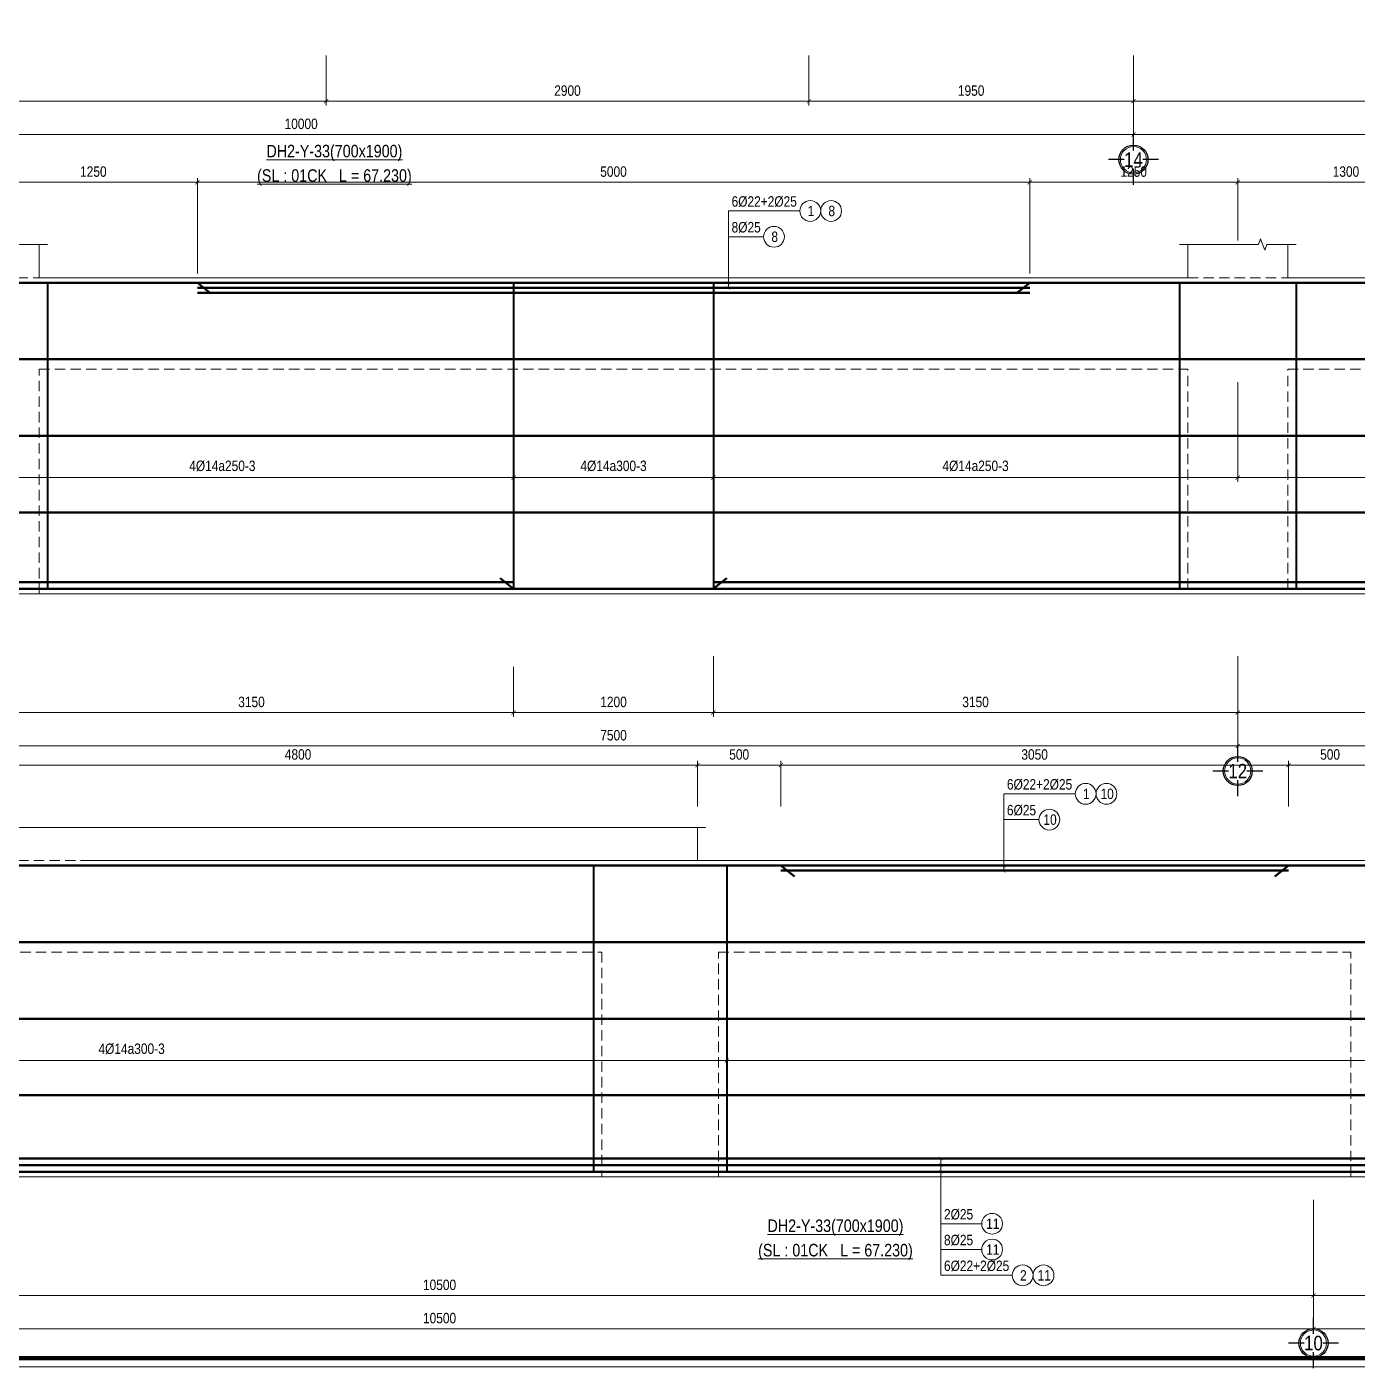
# Model space of a CAD drawing. Header units: millimetres. Extents: x 3014920 to 3563667, y -1638653 to -1356471.
# Drawn here: x 3458616 to 3466608, y -1620694 to -1612633 of the extents above; entities that cross this region are included whole.
import ezdxf
from ezdxf.enums import TextEntityAlignment as Align
from ezdxf.xclip import XClip

# ---------------------------------------------------------------- set-up
doc = ezdxf.new("R2010")
doc.units = ezdxf.units.MM
doc.header["$MEASUREMENT"] = 0
doc.header["$XCLIPFRAME"] = 0
doc.header["$PDMODE"] = 2
doc.linetypes.add('HIDDEN', pattern=[0.375, 0.25, -0.125])
doc.layers.get('0').update_dxf_attribs({"lineweight": 9})
doc.layers.get('Defpoints').update_dxf_attribs({"color": 10, "lineweight": 0})
for name, color, linetype, lineweight in [('2', 2, 'Continuous', 20), ('CDAI', 21, 'Continuous', 40), ('CTHEP', 50, 'Continuous', 50), ('DBAO', 90, 'Continuous', 13), ('DGIONG', 130, 'Continuous', 13), ('KTH', 154, 'Continuous', 9), ('Net khuat', 8, 'HIDDEN', 13), ('TEXT', 7, 'Continuous', 15)]:
    doc.layers.add(name, color=color, linetype=linetype, lineweight=lineweight)
doc.layers.add('8', color=8, linetype='Continuous')
doc.styles.add('HELVECONDENSE', font='VHELVCN_0.TTF')
doc.styles.add('Star-HelCon', font='VHELVCN_0.TTF')
doc.styles.add('TTP-HelCon', font='VHELVCN_0.TTF')
doc.styles.add('VNI-HELVE-CONDENSE', font='VHELVCN_0.TTF')
doc.dimstyles.new('kc-25', dxfattribs={"dimtxt": 62.5, "dimasz": 20, "dimexe": 20, "dimexo": 50, "dimgap": 25, "dimtad": 3, "dimdec": 0, "dimzin": 0, "dimdsep": 46, "dimtxsty": 'VNI-HELVE-CONDENSE', "dimblk": 'DIM', "dimcen": 2.5, "dimclrd": 256, "dimclre": 154, "dimclrt": 7, "dimaunit": 1, "dimadec": 0, "dimazin": 0, "dimtfac": 1, "dimtdec": 0, "dimtix": 1, "dimtmove": 0, "dimatfit": 3, "dimldrblk": 'DOT', "dimfxl": 1, "dimtolj": 1, "dimtzin": 0, "dimarcsym": 0})
doc.dimstyles.new('TTP-25', dxfattribs={"dimscale": 25, "dimtxt": 2.5, "dimasz": 1, "dimexe": 1, "dimexo": 1, "dimgap": 0.09, "dimtad": 0, "dimdec": 4, "dimrnd": 1, "dimzin": 9, "dimdsep": 46, "dimtxsty": 'TTP-HelCon', "dimblk": 'ARCHTICK', "dimcen": 0.09, "dimdle": 1.5, "dimclrd": 256, "dimclre": 256, "dimclrt": 7, "dimadec": 0, "dimazin": 0, "dimtfac": 1, "dimtdec": 4, "dimtmove": 0, "dimatfit": 3, "dimldrblk": 'ARCHTICK', "dimfxl": 1, "dimtvp": 1, "dimtolj": 1, "dimtzin": 0, "dimarcsym": 0})

# ---------------------------------------------------------------- blocks, each defined once
blk = doc.blocks.new('_ArchTick')
at = {"color": 0, "linetype": 'ByBlock', "const_width": 0.15}
blk.add_lwpolyline([(-0.5, -0.5), (0.5, 0.5)], dxfattribs=at)
blk = doc.blocks.new('*D1549')
at = {"layer": 'Defpoints', "color": 0, "transparency": 16777216}
for p in [(22600, -2312.3), (27750, -2312.3), (22600, -2613.3)]:
    blk.add_point(p, dxfattribs=at)
at = {"layer": 'KTH', "lineweight": -2, "transparency": 16777216}
for p, q in [((22600, -2337.3), (22600, -2638.3)), ((27750, -2337.3), (27750, -2638.3)), ((27787.5, -2613.3), (22562.5, -2613.3))]:
    blk.add_line(p, q, dxfattribs=at)
at = {"layer": 'KTH', "lineweight": -2, "transparency": 16777216, "xscale": 25, "yscale": 25, "zscale": 25, "rotation": 180}
blk.add_blockref('_ArchTick', (22600, -2613.3), dxfattribs=at)
at = {"layer": 'KTH', "lineweight": -2, "transparency": 16777216, "xscale": 25, "yscale": 25, "zscale": 25}
blk.add_blockref('_ArchTick', (27750, -2613.3), dxfattribs=at)
at = {"layer": 'KTH', "color": 7, "transparency": 16777216, "insert": (25175, -2549.5), "char_height": 62.5, "attachment_point": 5, "style": 'TTP-HelCon'}
blk.add_mtext('\\A1;5150', dxfattribs=at)
blk = doc.blocks.new('dau truc')
blk.add_circle((0, 0), 180)
at = {"layer": '8'}
for p, q in [((0, 127), (0, 345)), ((-127, 0), (-345, 0)), ((0, -345), (0, -127)), ((345, 0), (127, 0))]:
    blk.add_line(p, q, dxfattribs=at)
blk.add_circle((0, 0), 200, dxfattribs=at)
at = {"layer": 'TEXT', "style": 'HELVECONDENSE'}
blk.add_attdef('A', text='', height=233, dxfattribs=at).set_placement((0, 0), align=Align.MIDDLE)
blk = doc.blocks.new('*D1554')
at = {"layer": 'Defpoints', "color": 0, "transparency": 16777216}
for p in [(27750, -2312.3), (30650, -2312.3), (27750, -2613.3)]:
    blk.add_point(p, dxfattribs=at)
at = {"layer": 'KTH', "lineweight": -2, "transparency": 16777216}
for p, q in [((27750, -2337.3), (27750, -2638.3)), ((30650, -2337.3), (30650, -2638.3)), ((30687.5, -2613.3), (27712.5, -2613.3))]:
    blk.add_line(p, q, dxfattribs=at)
at = {"layer": 'KTH', "lineweight": -2, "transparency": 16777216, "xscale": 25, "yscale": 25, "zscale": 25, "rotation": 180}
blk.add_blockref('_ArchTick', (27750, -2613.3), dxfattribs=at)
at = {"layer": 'KTH', "lineweight": -2, "transparency": 16777216, "xscale": 25, "yscale": 25, "zscale": 25}
blk.add_blockref('_ArchTick', (30650, -2613.3), dxfattribs=at)
at = {"layer": 'KTH', "color": 7, "transparency": 16777216, "insert": (29200, -2549.5), "char_height": 62.5, "attachment_point": 5, "style": 'TTP-HelCon'}
blk.add_mtext('\\A1;2900', dxfattribs=at)
blk = doc.blocks.new('*D1555')
at = {"layer": 'Defpoints', "color": 0, "transparency": 16777216}
for p in [(32600, -2312.3), (36000, -2312.3), (36000, -2613.3)]:
    blk.add_point(p, dxfattribs=at)
at = {"layer": 'KTH', "lineweight": -2, "transparency": 16777216}
for p, q in [((32600, -2337.3), (32600, -2638.3)), ((36000, -2337.3), (36000, -2638.3)), ((32562.5, -2613.3), (36037.5, -2613.3))]:
    blk.add_line(p, q, dxfattribs=at)
at = {"layer": 'KTH', "lineweight": -2, "transparency": 16777216, "xscale": 25, "yscale": 25, "zscale": 25, "rotation": 180}
blk.add_blockref('_ArchTick', (32600, -2613.3), dxfattribs=at)
at = {"layer": 'KTH', "lineweight": -2, "transparency": 16777216, "xscale": 25, "yscale": 25, "zscale": 25}
blk.add_blockref('_ArchTick', (36000, -2613.3), dxfattribs=at)
at = {"layer": 'KTH', "color": 7, "transparency": 16777216, "insert": (34300, -2549.5), "char_height": 62.5, "attachment_point": 5, "style": 'TTP-HelCon'}
blk.add_mtext('\\A1;3400', dxfattribs=at)
blk = doc.blocks.new('*D1556')
at = {"layer": 'Defpoints', "color": 0, "transparency": 16777216}
for p in [(32600, -2312.3), (41800, -2312.3), (32600, -2813.3)]:
    blk.add_point(p, dxfattribs=at)
at = {"layer": 'KTH', "lineweight": -2, "transparency": 16777216}
for p, q in [((32600, -2337.3), (32600, -2838.3)), ((41800, -2337.3), (41800, -2838.3)), ((41837.5, -2813.3), (32562.5, -2813.3))]:
    blk.add_line(p, q, dxfattribs=at)
at = {"layer": 'KTH', "lineweight": -2, "transparency": 16777216, "xscale": 25, "yscale": 25, "zscale": 25, "rotation": 180}
blk.add_blockref('_ArchTick', (32600, -2813.3), dxfattribs=at)
at = {"layer": 'KTH', "lineweight": -2, "transparency": 16777216, "xscale": 25, "yscale": 25, "zscale": 25}
blk.add_blockref('_ArchTick', (41800, -2813.3), dxfattribs=at)
at = {"layer": 'KTH', "color": 7, "transparency": 16777216, "insert": (37200, -2749.4), "char_height": 62.5, "attachment_point": 5, "style": 'TTP-HelCon'}
blk.add_mtext('\\A1;9200', dxfattribs=at)
blk = doc.blocks.new('*D1557')
at = {"layer": 'Defpoints', "color": 0, "transparency": 16777216}
for p in [(41800, -2312.3), (49300, -2312.3), (41800, -2813.3)]:
    blk.add_point(p, dxfattribs=at)
at = {"layer": 'KTH', "lineweight": -2, "transparency": 16777216}
for p, q in [((41800, -2337.3), (41800, -2838.3)), ((49300, -2337.3), (49300, -2838.3)), ((49337.5, -2813.3), (41762.5, -2813.3))]:
    blk.add_line(p, q, dxfattribs=at)
at = {"layer": 'KTH', "lineweight": -2, "transparency": 16777216, "xscale": 25, "yscale": 25, "zscale": 25, "rotation": 180}
blk.add_blockref('_ArchTick', (41800, -2813.3), dxfattribs=at)
at = {"layer": 'KTH', "lineweight": -2, "transparency": 16777216, "xscale": 25, "yscale": 25, "zscale": 25}
blk.add_blockref('_ArchTick', (49300, -2813.3), dxfattribs=at)
at = {"layer": 'KTH', "color": 7, "transparency": 16777216, "insert": (45550, -2749.4), "char_height": 62.5, "attachment_point": 5, "style": 'TTP-HelCon'}
blk.add_mtext('\\A1;7500', dxfattribs=at)
blk = doc.blocks.new('*D1558')
at = {"layer": 'Defpoints', "color": 0, "transparency": 16777216}
for p in [(49300, -2312.3), (57600, -2312.3), (57600, -2813.3)]:
    blk.add_point(p, dxfattribs=at)
at = {"layer": 'KTH', "lineweight": -2, "transparency": 16777216}
for p, q in [((49300, -2337.3), (49300, -2838.3)), ((57600, -2337.3), (57600, -2838.3)), ((49262.5, -2813.3), (57637.5, -2813.3))]:
    blk.add_line(p, q, dxfattribs=at)
at = {"layer": 'KTH', "lineweight": -2, "transparency": 16777216, "xscale": 25, "yscale": 25, "zscale": 25, "rotation": 180}
blk.add_blockref('_ArchTick', (49300, -2813.3), dxfattribs=at)
at = {"layer": 'KTH', "lineweight": -2, "transparency": 16777216, "xscale": 25, "yscale": 25, "zscale": 25}
blk.add_blockref('_ArchTick', (57600, -2813.3), dxfattribs=at)
at = {"layer": 'KTH', "color": 7, "transparency": 16777216, "insert": (53450, -2749.4), "char_height": 62.5, "attachment_point": 5, "style": 'TTP-HelCon'}
blk.add_mtext('\\A1;8300', dxfattribs=at)
blk = doc.blocks.new('*D1562')
at = {"layer": 'Defpoints', "color": 0, "transparency": 16777216}
for p in [(49300, 574), (49300, 200), (50600, 145.1)]:
    blk.add_point(p, dxfattribs=at)
at = {"layer": 'KTH', "lineweight": -2, "transparency": 16777216}
for p, q in [((50637.5, 574), (49262.5, 574)), ((49300, 225), (49300, 599)), ((50600, 170.1), (50600, 599))]:
    blk.add_line(p, q, dxfattribs=at)
at = {"layer": 'KTH', "lineweight": -2, "transparency": 16777216, "xscale": 25, "yscale": 25, "zscale": 25, "rotation": 180}
blk.add_blockref('_ArchTick', (49300, 574), dxfattribs=at)
at = {"layer": 'KTH', "lineweight": -2, "transparency": 16777216, "xscale": 25, "yscale": 25, "zscale": 25}
blk.add_blockref('_ArchTick', (50600, 574), dxfattribs=at)
at = {"layer": 'KTH', "color": 7, "transparency": 16777216, "insert": (49950, 637.8), "char_height": 62.5, "attachment_point": 5, "style": 'TTP-HelCon'}
blk.add_mtext('\\A1;1300', dxfattribs=at)
blk = doc.blocks.new('*D1564')
at = {"layer": 'Defpoints', "color": 0, "transparency": 16777216}
for p in [(44950, -2312.3), (46150, -2312.3), (44950, -2613.3)]:
    blk.add_point(p, dxfattribs=at)
at = {"layer": 'KTH', "lineweight": -2, "transparency": 16777216}
for p, q in [((44950, -2337.3), (44950, -2638.3)), ((46150, -2337.3), (46150, -2638.3)), ((46187.5, -2613.3), (44912.5, -2613.3))]:
    blk.add_line(p, q, dxfattribs=at)
at = {"layer": 'KTH', "lineweight": -2, "transparency": 16777216, "xscale": 25, "yscale": 25, "zscale": 25, "rotation": 180}
blk.add_blockref('_ArchTick', (44950, -2613.3), dxfattribs=at)
at = {"layer": 'KTH', "lineweight": -2, "transparency": 16777216, "xscale": 25, "yscale": 25, "zscale": 25}
blk.add_blockref('_ArchTick', (46150, -2613.3), dxfattribs=at)
at = {"layer": 'KTH', "color": 7, "transparency": 16777216, "insert": (45550, -2549.5), "char_height": 62.5, "attachment_point": 5, "style": 'TTP-HelCon'}
blk.add_mtext('\\A1;1200', dxfattribs=at)
blk = doc.blocks.new('*D1565')
at = {"layer": 'Defpoints', "color": 0, "transparency": 16777216}
for p in [(41800, -2312.3), (44950, -2312.3), (44950, -2613.3)]:
    blk.add_point(p, dxfattribs=at)
at = {"layer": 'KTH', "lineweight": -2, "transparency": 16777216}
for p, q in [((41800, -2337.3), (41800, -2638.3)), ((44950, -2337.3), (44950, -2638.3)), ((41762.5, -2613.3), (44987.5, -2613.3))]:
    blk.add_line(p, q, dxfattribs=at)
at = {"layer": 'KTH', "lineweight": -2, "transparency": 16777216, "xscale": 25, "yscale": 25, "zscale": 25, "rotation": 180}
blk.add_blockref('_ArchTick', (41800, -2613.3), dxfattribs=at)
at = {"layer": 'KTH', "lineweight": -2, "transparency": 16777216, "xscale": 25, "yscale": 25, "zscale": 25}
blk.add_blockref('_ArchTick', (44950, -2613.3), dxfattribs=at)
at = {"layer": 'KTH', "color": 7, "transparency": 16777216, "insert": (43375, -2549.5), "char_height": 62.5, "attachment_point": 5, "style": 'TTP-HelCon'}
blk.add_mtext('\\A1;3150', dxfattribs=at)
blk = doc.blocks.new('*D1567')
at = {"layer": 'Defpoints', "color": 0, "transparency": 16777216}
for p in [(22600, -2312.3), (32600, -2312.3), (32600, -2813.3)]:
    blk.add_point(p, dxfattribs=at)
at = {"layer": 'KTH', "lineweight": -2, "transparency": 16777216}
for p, q in [((22600, -2337.3), (22600, -2838.3)), ((32600, -2337.3), (32600, -2838.3)), ((22562.5, -2813.3), (32637.5, -2813.3))]:
    blk.add_line(p, q, dxfattribs=at)
at = {"layer": 'KTH', "lineweight": -2, "transparency": 16777216, "xscale": 25, "yscale": 25, "zscale": 25, "rotation": 180}
blk.add_blockref('_ArchTick', (22600, -2813.3), dxfattribs=at)
at = {"layer": 'KTH', "lineweight": -2, "transparency": 16777216, "xscale": 25, "yscale": 25, "zscale": 25}
blk.add_blockref('_ArchTick', (32600, -2813.3), dxfattribs=at)
at = {"layer": 'KTH', "color": 7, "transparency": 16777216, "insert": (27600, -2749.4), "char_height": 62.5, "attachment_point": 5, "style": 'TTP-HelCon'}
blk.add_mtext('\\A1;10000', dxfattribs=at)
blk = doc.blocks.new('*D1534')
at = {"layer": 'Defpoints', "color": 0, "transparency": 16777216}
for p in [(30650, -2312.3), (32600, -2312.3), (32600, -2613.3)]:
    blk.add_point(p, dxfattribs=at)
at = {"layer": 'KTH', "lineweight": -2, "transparency": 16777216}
for p, q in [((30650, -2337.3), (30650, -2638.3)), ((32600, -2337.3), (32600, -2638.3)), ((30612.5, -2613.3), (32637.5, -2613.3))]:
    blk.add_line(p, q, dxfattribs=at)
at = {"layer": 'KTH', "lineweight": -2, "transparency": 16777216, "xscale": 25, "yscale": 25, "zscale": 25, "rotation": 180}
blk.add_blockref('_ArchTick', (30650, -2613.3), dxfattribs=at)
at = {"layer": 'KTH', "lineweight": -2, "transparency": 16777216, "xscale": 25, "yscale": 25, "zscale": 25}
blk.add_blockref('_ArchTick', (32600, -2613.3), dxfattribs=at)
at = {"layer": 'KTH', "color": 7, "transparency": 16777216, "insert": (31625, -2549.5), "char_height": 62.5, "attachment_point": 5, "style": 'TTP-HelCon'}
blk.add_mtext('\\A1;1950', dxfattribs=at)
blk = doc.blocks.new('*D1546')
at = {"layer": 'Defpoints', "color": 0, "transparency": 16777216}
for p in [(46150, -902.9), (49300, -902.9), (49300, -1201.2)]:
    blk.add_point(p, dxfattribs=at)
at = {"layer": 'KTH', "lineweight": -2, "transparency": 16777216}
for p, q in [((46150, -927.9), (46150, -1226.2)), ((49300, -927.9), (49300, -1226.2)), ((46112.5, -1201.2), (49337.5, -1201.2))]:
    blk.add_line(p, q, dxfattribs=at)
at = {"layer": 'KTH', "lineweight": -2, "transparency": 16777216, "xscale": 25, "yscale": 25, "zscale": 25, "rotation": 180}
blk.add_blockref('_ArchTick', (46150, -1201.2), dxfattribs=at)
at = {"layer": 'KTH', "lineweight": -2, "transparency": 16777216, "xscale": 25, "yscale": 25, "zscale": 25}
blk.add_blockref('_ArchTick', (49300, -1201.2), dxfattribs=at)
at = {"layer": 'KTH', "color": 7, "transparency": 16777216, "insert": (47725, -1131.3), "char_height": 62.5, "attachment_point": 5, "style": 'TTP-HelCon'}
blk.add_mtext('\\A1;4Þ14a250-3', dxfattribs=at)
blk = doc.blocks.new('*D1523')
at = {"layer": 'Defpoints', "color": 0, "transparency": 16777216}
for p in [(64400, 574), (59599.7, 300), (64400, 300)]:
    blk.add_point(p, dxfattribs=at)
at = {"layer": 'KTH', "lineweight": -2, "transparency": 16777216}
for p, q in [((59562.2, 574), (64437.5, 574)), ((59599.7, 325), (59599.7, 599)), ((64400, 325), (64400, 599))]:
    blk.add_line(p, q, dxfattribs=at)
at = {"layer": 'KTH', "lineweight": -2, "transparency": 16777216, "xscale": 25, "yscale": 25, "zscale": 25, "rotation": 180}
blk.add_blockref('_ArchTick', (59599.7, 574), dxfattribs=at)
at = {"layer": 'KTH', "lineweight": -2, "transparency": 16777216, "xscale": 25, "yscale": 25, "zscale": 25}
blk.add_blockref('_ArchTick', (64400, 574), dxfattribs=at)
at = {"layer": 'KTH', "color": 7, "transparency": 16777216, "insert": (61999.9, 637.8), "char_height": 62.5, "attachment_point": 5, "style": 'TTP-HelCon'}
blk.add_mtext('\\A1;4800', dxfattribs=at)
blk = doc.blocks.new('DIM')
h = blk.add_hatch(color=1)
h.paths.add_polyline_path([(0.49, 0.29, 1), (0.29, 0.49), (-0.19, 0), (0.19, 0)])
h.paths.add_polyline_path([(0.19, 0), (-0.19, 0), (-0.49, -0.29, 1), (-0.29, -0.49)])
at = {"color": 9}
for p, q in [((-0.19, 0), (-1.5, 0)), ((0.19, 0), (1.5, 0))]:
    blk.add_line(p, q, dxfattribs=at)
at = {"color": 1}
for p, q in [((-0.49, -0.29), (0.29, 0.49)), ((-0.29, -0.49), (0.49, 0.29)), ((-0.19, 0), (0.19, 0))]:
    blk.add_line(p, q, dxfattribs=at)
blk.add_arc((-0.39, -0.39), 0.138, 135, 315, dxfattribs=at)
blk = doc.blocks.new('*D1499')
at = {"layer": 'Defpoints', "color": 0, "transparency": 16777216}
for p in [(64900, 574), (64400, 300), (64900, 300)]:
    blk.add_point(p, dxfattribs=at)
at = {"layer": 'KTH', "lineweight": -2, "transparency": 16777216}
for p, q in [((64362.5, 574), (64937.5, 574)), ((64400, 325), (64400, 599)), ((64900, 325), (64900, 599))]:
    blk.add_line(p, q, dxfattribs=at)
at = {"layer": 'KTH', "lineweight": -2, "transparency": 16777216, "xscale": 25, "yscale": 25, "zscale": 25, "rotation": 180}
blk.add_blockref('_ArchTick', (64400, 574), dxfattribs=at)
at = {"layer": 'KTH', "lineweight": -2, "transparency": 16777216, "xscale": 25, "yscale": 25, "zscale": 25}
blk.add_blockref('_ArchTick', (64900, 574), dxfattribs=at)
at = {"layer": 'KTH', "color": 7, "transparency": 16777216, "insert": (64650, 637.8), "char_height": 62.5, "attachment_point": 5, "style": 'TTP-HelCon'}
blk.add_mtext('\\A1;500', dxfattribs=at)
blk = doc.blocks.new('*D1500')
at = {"layer": 'Defpoints', "color": 0, "transparency": 16777216}
for p in [(67949.6, 574), (64900, 300), (67949.6, 300)]:
    blk.add_point(p, dxfattribs=at)
at = {"layer": 'KTH', "lineweight": -2, "transparency": 16777216}
for p, q in [((64862.5, 574), (67987.1, 574)), ((64900, 325), (64900, 599)), ((67949.6, 325), (67949.6, 599))]:
    blk.add_line(p, q, dxfattribs=at)
at = {"layer": 'KTH', "lineweight": -2, "transparency": 16777216, "xscale": 25, "yscale": 25, "zscale": 25, "rotation": 180}
blk.add_blockref('_ArchTick', (64900, 574), dxfattribs=at)
at = {"layer": 'KTH', "lineweight": -2, "transparency": 16777216, "xscale": 25, "yscale": 25, "zscale": 25}
blk.add_blockref('_ArchTick', (67949.6, 574), dxfattribs=at)
at = {"layer": 'KTH', "color": 7, "transparency": 16777216, "insert": (66424.8, 637.8), "char_height": 62.5, "attachment_point": 5, "style": 'TTP-HelCon'}
blk.add_mtext('\\A1;3050', dxfattribs=at)
blk = doc.blocks.new('*D1501')
at = {"layer": 'Defpoints', "color": 0, "transparency": 16777216}
for p in [(68450, 574), (67949.6, 300), (68450, 300)]:
    blk.add_point(p, dxfattribs=at)
at = {"layer": 'KTH', "lineweight": -2, "transparency": 16777216}
for p, q in [((67912.1, 574), (68487.5, 574)), ((67949.6, 325), (67949.6, 599)), ((68450, 325), (68450, 599))]:
    blk.add_line(p, q, dxfattribs=at)
at = {"layer": 'KTH', "lineweight": -2, "transparency": 16777216, "xscale": 25, "yscale": 25, "zscale": 25, "rotation": 180}
blk.add_blockref('_ArchTick', (67949.6, 574), dxfattribs=at)
at = {"layer": 'KTH', "lineweight": -2, "transparency": 16777216, "xscale": 25, "yscale": 25, "zscale": 25}
blk.add_blockref('_ArchTick', (68450, 574), dxfattribs=at)
at = {"layer": 'KTH', "color": 7, "transparency": 16777216, "insert": (68199.8, 637.8), "char_height": 62.5, "attachment_point": 5, "style": 'TTP-HelCon'}
blk.add_mtext('\\A1;500', dxfattribs=at)
blk = doc.blocks.new('*D1503')
at = {"layer": 'Defpoints', "color": 0, "transparency": 16777216}
for p in [(49300, -2312.3), (52500, -2312.3), (52500, -2613.3)]:
    blk.add_point(p, dxfattribs=at)
at = {"layer": 'KTH', "lineweight": -2, "transparency": 16777216}
for p, q in [((49300, -2337.3), (49300, -2638.3)), ((52500, -2337.3), (52500, -2638.3)), ((49262.5, -2613.3), (52537.5, -2613.3))]:
    blk.add_line(p, q, dxfattribs=at)
at = {"layer": 'KTH', "lineweight": -2, "transparency": 16777216, "xscale": 25, "yscale": 25, "zscale": 25, "rotation": 180}
blk.add_blockref('_ArchTick', (49300, -2613.3), dxfattribs=at)
at = {"layer": 'KTH', "lineweight": -2, "transparency": 16777216, "xscale": 25, "yscale": 25, "zscale": 25}
blk.add_blockref('_ArchTick', (52500, -2613.3), dxfattribs=at)
at = {"layer": 'KTH', "color": 7, "transparency": 16777216, "insert": (50900, -2549.5), "char_height": 62.5, "attachment_point": 5, "style": 'TTP-HelCon'}
blk.add_mtext('\\A1;3200', dxfattribs=at)
blk = doc.blocks.new('*D1504')
at = {"layer": 'Defpoints', "color": 0, "transparency": 16777216}
for p in [(57600, -2312.3), (68100, -2312.3), (68100, -2613.3)]:
    blk.add_point(p, dxfattribs=at)
at = {"layer": 'KTH', "lineweight": -2, "transparency": 16777216}
for p, q in [((57600, -2337.3), (57600, -2638.3)), ((68100, -2337.3), (68100, -2638.3)), ((57562.5, -2613.3), (68137.5, -2613.3))]:
    blk.add_line(p, q, dxfattribs=at)
at = {"layer": 'KTH', "lineweight": -2, "transparency": 16777216, "xscale": 25, "yscale": 25, "zscale": 25, "rotation": 180}
blk.add_blockref('_ArchTick', (57600, -2613.3), dxfattribs=at)
at = {"layer": 'KTH', "lineweight": -2, "transparency": 16777216, "xscale": 25, "yscale": 25, "zscale": 25}
blk.add_blockref('_ArchTick', (68100, -2613.3), dxfattribs=at)
at = {"layer": 'KTH', "color": 7, "transparency": 16777216, "insert": (62850, -2549.5), "char_height": 62.5, "attachment_point": 5, "style": 'TTP-HelCon'}
blk.add_mtext('\\A1;10500', dxfattribs=at)
blk = doc.blocks.new('*D1505')
at = {"layer": 'Defpoints', "color": 0, "transparency": 16777216}
for p in [(68100, -2012.3), (70099.9, -2312.3), (70099.9, -2613.3)]:
    blk.add_point(p, dxfattribs=at)
at = {"layer": 'KTH', "lineweight": -2, "transparency": 16777216}
for p, q in [((68100, -2037.3), (68100, -2638.3)), ((70099.9, -2337.3), (70099.9, -2638.3)), ((68062.5, -2613.3), (70137.4, -2613.3))]:
    blk.add_line(p, q, dxfattribs=at)
at = {"layer": 'KTH', "lineweight": -2, "transparency": 16777216, "xscale": 25, "yscale": 25, "zscale": 25, "rotation": 180}
blk.add_blockref('_ArchTick', (68100, -2613.3), dxfattribs=at)
at = {"layer": 'KTH', "lineweight": -2, "transparency": 16777216, "xscale": 25, "yscale": 25, "zscale": 25}
blk.add_blockref('_ArchTick', (70099.9, -2613.3), dxfattribs=at)
at = {"layer": 'KTH', "color": 7, "transparency": 16777216, "insert": (69100, -2549.5), "char_height": 62.5, "attachment_point": 5, "style": 'TTP-HelCon'}
blk.add_mtext('\\A1;2000', dxfattribs=at)
blk = doc.blocks.new('*D1508')
at = {"layer": 'Defpoints', "color": 0, "transparency": 16777216}
for p in [(57600, -2312.3), (68100, -2312.3), (68100, -2813.3)]:
    blk.add_point(p, dxfattribs=at)
at = {"layer": 'KTH', "lineweight": -2, "transparency": 16777216}
for p, q in [((57600, -2337.3), (57600, -2838.3)), ((68100, -2337.3), (68100, -2838.3)), ((57562.5, -2813.3), (68137.5, -2813.3))]:
    blk.add_line(p, q, dxfattribs=at)
at = {"layer": 'KTH', "lineweight": -2, "transparency": 16777216, "xscale": 25, "yscale": 25, "zscale": 25, "rotation": 180}
blk.add_blockref('_ArchTick', (57600, -2813.3), dxfattribs=at)
at = {"layer": 'KTH', "lineweight": -2, "transparency": 16777216, "xscale": 25, "yscale": 25, "zscale": 25}
blk.add_blockref('_ArchTick', (68100, -2813.3), dxfattribs=at)
at = {"layer": 'KTH', "color": 7, "transparency": 16777216, "insert": (62850, -2749.4), "char_height": 62.5, "attachment_point": 5, "style": 'TTP-HelCon'}
blk.add_mtext('\\A1;10500', dxfattribs=at)
blk = doc.blocks.new('*D1509')
at = {"layer": 'Defpoints', "color": 0, "transparency": 16777216}
for p in [(68100, -2012.3), (73800, -2312.3), (73800, -2813.3)]:
    blk.add_point(p, dxfattribs=at)
at = {"layer": 'KTH', "lineweight": -2, "transparency": 16777216}
for p, q in [((68100, -2037.3), (68100, -2838.3)), ((73800, -2337.3), (73800, -2838.3)), ((68062.5, -2813.3), (73837.5, -2813.3))]:
    blk.add_line(p, q, dxfattribs=at)
at = {"layer": 'KTH', "lineweight": -2, "transparency": 16777216, "xscale": 25, "yscale": 25, "zscale": 25, "rotation": 180}
blk.add_blockref('_ArchTick', (68100, -2813.3), dxfattribs=at)
at = {"layer": 'KTH', "lineweight": -2, "transparency": 16777216, "xscale": 25, "yscale": 25, "zscale": 25}
blk.add_blockref('_ArchTick', (73800, -2813.3), dxfattribs=at)
at = {"layer": 'KTH', "color": 7, "transparency": 16777216, "insert": (70950, -2749.4), "char_height": 62.5, "attachment_point": 5, "style": 'TTP-HelCon'}
blk.add_mtext('\\A1;5700', dxfattribs=at)
blk = doc.blocks.new('*D1511')
at = {"layer": 'Defpoints', "color": 0, "transparency": 16777216}
for p in [(41450, -902.9), (44950, -902.9), (44950, -1201.2)]:
    blk.add_point(p, dxfattribs=at)
at = {"layer": 'KTH', "lineweight": -2, "transparency": 16777216}
for p, q in [((41450, -927.9), (41450, -1226.2)), ((44950, -927.9), (44950, -1226.2)), ((41412.5, -1201.2), (44987.5, -1201.2))]:
    blk.add_line(p, q, dxfattribs=at)
at = {"layer": 'KTH', "lineweight": -2, "transparency": 16777216, "xscale": 25, "yscale": 25, "zscale": 25, "rotation": 180}
blk.add_blockref('_ArchTick', (41450, -1201.2), dxfattribs=at)
at = {"layer": 'KTH', "lineweight": -2, "transparency": 16777216, "xscale": 25, "yscale": 25, "zscale": 25}
blk.add_blockref('_ArchTick', (44950, -1201.2), dxfattribs=at)
at = {"layer": 'KTH', "color": 7, "transparency": 16777216, "insert": (43200, -1131.3), "char_height": 62.5, "attachment_point": 5, "style": 'TTP-HelCon'}
blk.add_mtext('\\A1;4Þ14a250-3', dxfattribs=at)
blk = doc.blocks.new('*D1512')
at = {"layer": 'Defpoints', "color": 0, "transparency": 16777216}
for p in [(49300, -602.9), (52500, -602.9), (52500, -1201.2)]:
    blk.add_point(p, dxfattribs=at)
at = {"layer": 'KTH', "lineweight": -2, "transparency": 16777216}
for p, q in [((49300, -627.9), (49300, -1226.2)), ((52500, -627.9), (52500, -1226.2)), ((49262.5, -1201.2), (52537.5, -1201.2))]:
    blk.add_line(p, q, dxfattribs=at)
at = {"layer": 'KTH', "lineweight": -2, "transparency": 16777216, "xscale": 25, "yscale": 25, "zscale": 25, "rotation": 180}
blk.add_blockref('_ArchTick', (49300, -1201.2), dxfattribs=at)
at = {"layer": 'KTH', "lineweight": -2, "transparency": 16777216, "xscale": 25, "yscale": 25, "zscale": 25}
blk.add_blockref('_ArchTick', (52500, -1201.2), dxfattribs=at)
at = {"layer": 'KTH', "color": 7, "transparency": 16777216, "insert": (50900, -1131.3), "char_height": 62.5, "attachment_point": 5, "style": 'TTP-HelCon'}
blk.add_mtext('\\A1;4Þ14a250-3', dxfattribs=at)
blk = doc.blocks.new('*D1513')
at = {"layer": 'Defpoints', "color": 0, "transparency": 16777216}
for p in [(73050, -602.9), (64575, -893.4), (73050, -1201.2)]:
    blk.add_point(p, dxfattribs=at)
at = {"layer": 'KTH', "lineweight": -2, "transparency": 16777216}
for p, q in [((73050, -627.9), (73050, -1226.2)), ((64575, -918.4), (64575, -1226.2)), ((64537.5, -1201.2), (73087.5, -1201.2))]:
    blk.add_line(p, q, dxfattribs=at)
at = {"layer": 'KTH', "lineweight": -2, "transparency": 16777216, "xscale": 25, "yscale": 25, "zscale": 25, "rotation": 180}
blk.add_blockref('_ArchTick', (64575, -1201.2), dxfattribs=at)
at = {"layer": 'KTH', "lineweight": -2, "transparency": 16777216, "xscale": 25, "yscale": 25, "zscale": 25}
blk.add_blockref('_ArchTick', (73050, -1201.2), dxfattribs=at)
at = {"layer": 'KTH', "color": 7, "transparency": 16777216, "insert": (68812.5, -1131.3), "char_height": 62.5, "attachment_point": 5, "style": 'TTP-HelCon'}
blk.add_mtext('\\A1;4Þ14a250-3', dxfattribs=at)
blk = doc.blocks.new('*D1515')
at = {"layer": 'Defpoints', "color": 0, "transparency": 16777216}
for p in [(43050, 574), (41800, 300), (43050, 300)]:
    blk.add_point(p, dxfattribs=at)
at = {"layer": 'KTH', "lineweight": -2, "transparency": 16777216}
for p, q in [((41762.5, 574), (43087.5, 574)), ((41800, 325), (41800, 599)), ((43050, 325), (43050, 599))]:
    blk.add_line(p, q, dxfattribs=at)
at = {"layer": 'KTH', "lineweight": -2, "transparency": 16777216, "xscale": 25, "yscale": 25, "zscale": 25, "rotation": 180}
blk.add_blockref('_ArchTick', (41800, 574), dxfattribs=at)
at = {"layer": 'KTH', "lineweight": -2, "transparency": 16777216, "xscale": 25, "yscale": 25, "zscale": 25}
blk.add_blockref('_ArchTick', (43050, 574), dxfattribs=at)
at = {"layer": 'KTH', "color": 7, "transparency": 16777216, "insert": (42425, 637.8), "char_height": 62.5, "attachment_point": 5, "style": 'TTP-HelCon'}
blk.add_mtext('\\A1;1250', dxfattribs=at)
blk = doc.blocks.new('*D1516')
at = {"layer": 'Defpoints', "color": 0, "transparency": 16777216}
for p in [(49300, 574), (48050, 300), (49300, 300)]:
    blk.add_point(p, dxfattribs=at)
at = {"layer": 'KTH', "lineweight": -2, "transparency": 16777216}
for p, q in [((48012.5, 574), (49337.5, 574)), ((48050, 325), (48050, 599)), ((49300, 325), (49300, 599))]:
    blk.add_line(p, q, dxfattribs=at)
at = {"layer": 'KTH', "lineweight": -2, "transparency": 16777216, "xscale": 25, "yscale": 25, "zscale": 25, "rotation": 180}
blk.add_blockref('_ArchTick', (48050, 574), dxfattribs=at)
at = {"layer": 'KTH', "lineweight": -2, "transparency": 16777216, "xscale": 25, "yscale": 25, "zscale": 25}
blk.add_blockref('_ArchTick', (49300, 574), dxfattribs=at)
at = {"layer": 'KTH', "color": 7, "transparency": 16777216, "insert": (48675, 637.8), "char_height": 62.5, "attachment_point": 5, "style": 'TTP-HelCon'}
blk.add_mtext('\\A1;1250', dxfattribs=at)
blk = doc.blocks.new('*D1518')
at = {"layer": 'Defpoints', "color": 0, "transparency": 16777216}
for p in [(48050, 574), (43050, 0), (48050, 0)]:
    blk.add_point(p, dxfattribs=at)
at = {"layer": 'KTH', "lineweight": -2, "transparency": 16777216}
for p, q in [((43012.5, 574), (48087.5, 574)), ((43050, 25), (43050, 599)), ((48050, 25), (48050, 599))]:
    blk.add_line(p, q, dxfattribs=at)
at = {"layer": 'KTH', "lineweight": -2, "transparency": 16777216, "xscale": 25, "yscale": 25, "zscale": 25, "rotation": 180}
blk.add_blockref('_ArchTick', (43050, 574), dxfattribs=at)
at = {"layer": 'KTH', "lineweight": -2, "transparency": 16777216, "xscale": 25, "yscale": 25, "zscale": 25}
blk.add_blockref('_ArchTick', (48050, 574), dxfattribs=at)
at = {"layer": 'KTH', "color": 7, "transparency": 16777216, "insert": (45550, 637.8), "char_height": 62.5, "attachment_point": 5, "style": 'TTP-HelCon'}
blk.add_mtext('\\A1;5000', dxfattribs=at)
blk = doc.blocks.new('*D1492')
at = {"layer": 'Defpoints', "color": 0, "transparency": 16777216}
for p in [(46150, -2248.1), (49300, -2248.1), (49300, -2613.3)]:
    blk.add_point(p, dxfattribs=at)
at = {"layer": 'KTH', "lineweight": -2, "transparency": 16777216}
for p, q in [((46150, -2273.1), (46150, -2638.3)), ((49300, -2273.1), (49300, -2638.3)), ((46112.5, -2613.3), (49337.5, -2613.3))]:
    blk.add_line(p, q, dxfattribs=at)
at = {"layer": 'KTH', "lineweight": -2, "transparency": 16777216, "xscale": 25, "yscale": 25, "zscale": 25, "rotation": 180}
blk.add_blockref('_ArchTick', (46150, -2613.3), dxfattribs=at)
at = {"layer": 'KTH', "lineweight": -2, "transparency": 16777216, "xscale": 25, "yscale": 25, "zscale": 25}
blk.add_blockref('_ArchTick', (49300, -2613.3), dxfattribs=at)
at = {"layer": 'KTH', "color": 7, "transparency": 16777216, "insert": (47725, -2549.5), "char_height": 62.5, "attachment_point": 5, "style": 'TTP-HelCon'}
blk.add_mtext('\\A1;3150', dxfattribs=at)
blk = doc.blocks.new('*D1495')
at = {"layer": 'Defpoints', "color": 0, "transparency": 16777216}
for p in [(44950, -902.9), (46150, -927.9), (46150, -1201.2)]:
    blk.add_point(p, dxfattribs=at)
at = {"layer": 'KTH', "lineweight": -2, "transparency": 16777216}
for p, q in [((44950, -927.9), (44950, -1226.2)), ((46150, -952.9), (46150, -1226.2)), ((44912.5, -1201.2), (46187.5, -1201.2))]:
    blk.add_line(p, q, dxfattribs=at)
at = {"layer": 'KTH', "lineweight": -2, "transparency": 16777216, "xscale": 25, "yscale": 25, "zscale": 25, "rotation": 180}
blk.add_blockref('_ArchTick', (44950, -1201.2), dxfattribs=at)
at = {"layer": 'KTH', "lineweight": -2, "transparency": 16777216, "xscale": 25, "yscale": 25, "zscale": 25}
blk.add_blockref('_ArchTick', (46150, -1201.2), dxfattribs=at)
at = {"layer": 'KTH', "color": 7, "transparency": 16777216, "insert": (45550, -1131.3), "char_height": 62.5, "attachment_point": 5, "style": 'TTP-HelCon'}
blk.add_mtext('\\A1;4Þ14a300-3', dxfattribs=at)
blk = doc.blocks.new('*D1498')
at = {"layer": 'Defpoints', "color": 0, "transparency": 16777216}
for p in [(57425, -602.9), (64575, -602.9), (64575, -1201.2)]:
    blk.add_point(p, dxfattribs=at)
at = {"layer": 'KTH', "lineweight": -2, "transparency": 16777216}
for p, q in [((57425, -627.9), (57425, -1226.2)), ((64575, -627.9), (64575, -1226.2)), ((57387.5, -1201.2), (64612.5, -1201.2))]:
    blk.add_line(p, q, dxfattribs=at)
at = {"layer": 'KTH', "lineweight": -2, "transparency": 16777216, "xscale": 25, "yscale": 25, "zscale": 25, "rotation": 180}
blk.add_blockref('_ArchTick', (57425, -1201.2), dxfattribs=at)
at = {"layer": 'KTH', "lineweight": -2, "transparency": 16777216, "xscale": 25, "yscale": 25, "zscale": 25}
blk.add_blockref('_ArchTick', (64575, -1201.2), dxfattribs=at)
at = {"layer": 'KTH', "color": 7, "transparency": 16777216, "insert": (61000, -1131.3), "char_height": 62.5, "attachment_point": 5, "style": 'TTP-HelCon'}
blk.add_mtext('\\A1;4Þ14a300-3', dxfattribs=at)
blk = doc.blocks.new('CHG_XX_Khung ten')
blk.add_lwpolyline([(15, 579), (826, 579), (826, 15), (15, 15)], close=True)
at = {"color": 4, "linetype": 'Continuous', "const_width": 1}
blk.add_lwpolyline([(17, 577), (824, 577), (824, 17), (17, 17)], close=True, dxfattribs=at)
blk = doc.blocks.new('2Y-33')
at = {"layer": 'CDAI', "elevation": 0}
for points in [[(42149.99263, -30), (42149.99263, -1870)], [(48949.99247, -30), (48949.99247, -1870)], [(49650.00746, -30), (49650.00746, -1870)]]:
    blk.add_lwpolyline(points, dxfattribs=at)
at = {"layer": 'CDAI'}
for points in [[(44949.99998, -30), (44949.99998, -1870)], [(46149.99998, -30), (46149.99998, -1869.99999)], [(63774.99249, -29.99806), (63774.99249, -1869.99806)], [(64574.99999, -29.99806), (64574.99999, -1869.99806)]]:
    blk.add_lwpolyline(points, dxfattribs=at)
at = {"layer": 'CTHEP'}
for p, q in [((43049.99998, -30), (43131.42588, -94.5255)), ((48049.99998, -60), (43049.99998, -60)), ((48049.99998, -30), (47968.57409, -94.5255)), ((64899.99999, -30), (64981.42588, -94.5255)), ((67868.1916, -94.52745), (67949.61749, -30.00195)), ((48049.99998, -90), (43049.99998, -90)), ((73731.99983, -490), (6753.45448, -490)), ((73719.76007, -950), (6753.45448, -950)), ((73719.76007, -1410), (6753.45448, -1410)), ((44868.57409, -1805.4745), (44949.99998, -1870)), ((46230.23238, -1805.4745), (46148.80648, -1870)), ((6614.26151, -1870), (73770.00002, -1870))]:
    blk.add_line(p, q, dxfattribs=at)
for points in [[(6609.38628, -529.99859), (6609.38628, -30), (73770.00002, -30), (73770.00002, -530.00001)], [(64899.99999, -60.00195), (67948.99997, -60.00195)], [(38399.99998, -1830), (44949.99998, -1830)], [(38399.99998, -1830), (44949.99998, -1830)], [(46149.99998, -1830), (49569.99999, -1830)], [(46149.99998, -1830), (52499.99998, -1830)], [(54399.99997, -1790), (70099.93817, -1790)], [(54399.99997, -1830), (70099.93817, -1830)]]:
    blk.add_lwpolyline(points, dxfattribs=at)
at = {"layer": 'DBAO', "linetype": 'Continuous'}
for p, q in [((42099.99262, 0), (42099.99262, 200)), ((49000.00001, 200), (49000.00001, 0)), ((49599.99999, 0), (49599.99999, 200)), ((49599.99999, 0.00196), (49599.99999, 200)), ((64399.99248, 200.00195), (64399.99248, 0.00195)), ((64399.99248, 200.00195), (64399.99248, 0.00195)), ((42099.99262, 0), (49000.00001, 0)), ((49599.99999, 0.00196), (57599.99998, 0.00195)), ((60698.00001, 0.00195), (63949.99998, 0.00195)), ((64399.99248, 0.00195), (60719.22208, 0.00195)), ((64399.98498, 0.00195), (73800, 0.00191)), ((6568.4461, -1900), (73799.99996, -1900))]:
    blk.add_line(p, q, dxfattribs=at)
at = {"layer": 'DGIONG', "linetype": 'Continuous', "flags": 128}
blk.add_lwpolyline([(42149.99262, 200), (41849.99991, 200), (41837.49991, 165.65653), (41812.49991, 234.34347), (41799.99991, 200), (41449.98498, 200)], dxfattribs=at)
at = {"layer": 'DGIONG', "linetype": 'Continuous', "elevation": 0, "flags": 128}
for points in [[(49649.99999, 200), (49475, 200), (49462.5, 165.65653), (49437.5, 234.34347), (49425, 200), (48949.98501, 200)], [(64449.99248, 200.00195), (60321.81465, 200.00195), (60309.31465, 165.65848), (60284.31465, 234.34542), (60271.81465, 200.00195), (57549.98498, 200.00195)]]:
    blk.add_lwpolyline(points, dxfattribs=at)
at = {"layer": 'DGIONG'}
for centre in [(46731.95655, 401.49755), (46856.95655, 401.49755), (66731.26471, 401.4995), (66856.26471, 401.4995), (46514.06705, 246.51655), (66513.37521, 246.5185), (66169.38205, -2181.96848), (66169.38205, -2336.94948), (66353.07505, -2491.93043), (66478.07505, -2491.93043)]:
    blk.add_circle(centre, 62.5, dxfattribs=at)
at = {"layer": 'Net khuat', "ltscale": 250}
for p, q in [((41499.99998, 0), (42099.99262, 0)), ((49000.00001, 0), (49599.99999, 0)), ((57599.99998, 0.00195), (64399.98498, 0.00195)), ((63949.99998, 0.00195), (64399.98498, 0.00195)), ((64399.98498, 0.00195), (64399.99248, 0.00195)), ((64399.98498, 0.00195), (64399.99248, 0.00195)), ((42099.99262, -550), (48999.99997, -550)), ((42099.99262, -1900), (42099.99262, -550)), ((48999.99997, -1870), (48999.99997, -550)), ((49599.99996, -1870), (49599.99996, -550)), ((49599.99998, -550), (57475, -550)), ((49599.99998, -1870), (49599.99998, -550)), ((58174.99998, -549.99805), (63824.99999, -549.99805)), ((63824.99999, -549.99805), (63824.99999, -1899.99805)), ((64524.99999, -1899.99805), (64524.99999, -550)), ((64524.99999, -550), (68324.99261, -550)), ((68324.99261, -1899.99807), (68324.99261, -550))]:
    blk.add_line(p, q, dxfattribs=at)
at = {"layer": '2', "ltscale": 300}
ref = blk.add_blockref('dau truc', (32599.99998, -2964.14676), dxfattribs=dict(at, xscale=0.436713129747659, yscale=0.436713129747659, zscale=0.436713129747659))
ref.add_attrib('A', '14', dxfattribs={"layer": 'TEXT', "height": 87.5, "style": 'HELVECONDENSE'}).set_placement((32599.99998, -2964.14676), align=Align.MIDDLE)
ref = blk.add_blockref('dau truc', (49299.99998, -2964.14676), dxfattribs=dict(at, xscale=0.436713129747659, yscale=0.436713129747659, zscale=0.436713129747659))
ref.add_attrib('A', '12', dxfattribs={"layer": 'TEXT', "height": 87.5, "style": 'HELVECONDENSE'}).set_placement((49299.99998, -2964.14676), align=Align.MIDDLE)
ref = blk.add_blockref('dau truc', (68099.99997, -2899.06345), dxfattribs=dict(at, xscale=0.436713129747659, yscale=0.436713129747659, zscale=0.436713129747659))
ref.add_attrib('A', '10', dxfattribs={"layer": 'TEXT', "height": 87.5, "style": 'HELVECONDENSE'}).set_placement((68099.99997, -2899.06345), align=Align.MIDDLE)
at = {"layer": 'TEXT', "style": 'TTP-HelCon'}
for s, p in [('6Þ22+2Þ25', (46259.14868, 427.3505, 0)), ('6Þ22+2Þ25', (66258.45683, 427.35245, 0)), ('8Þ25', (46259.14868, 272.3695, 0)), ('6Þ25', (66258.45683, 272.37144, 0)), ('2Þ25', (65880.26717, -2156.11548, 0)), ('8Þ25', (65880.26717, -2311.09648, 0)), ('6Þ22+2Þ25', (65880.26717, -2466.07749, 0))]:
    blk.add_text(s, height=62.5, dxfattribs=at).set_placement(p)
at = {"layer": 'TEXT', "style": 'Star-HelCon'}
for s, p in [('1', (46736.12322, 401.49755)), ('8', (46861.12322, 401.49755)), ('1', (66735.43138, 401.4995)), ('10', (66860.43138, 401.4995)), ('8', (46518.23372, 246.51655)), ('10', (66517.54187, 246.5185)), ('11', (66173.54871, -2181.96848)), ('11', (66173.54871, -2336.94948)), ('2', (66357.24171, -2491.93043)), ('11', (66482.24171, -2491.93043))]:
    blk.add_text(s, height=62.5, dxfattribs=at).set_placement(p, align=Align.MIDDLE)
at = {"layer": 'TEXT', "style": 'TTP-HelCon'}
for s, p in [('%%UDH2-Y-33(700x1900)', (65228.43454, -2231.26639)), ('%%U(SL : 01CK   L = 67.230)', (65228.43454, -2378.16099)), ('%%UDH2-Y-33(700x1900)', (27799.75494, -2950.23035)), ('%%U(SL : 01CK   L = 67.230)', (27799.75494, -3097.12494))]:
    blk.add_text(s, height=75, dxfattribs=at).set_placement(p, align=Align.CENTER)
at = {"layer": 'KTH'}
for base, p1, p2, picture, middle in [((43049.99998, 574.00461), (41799.99998, 300), (43049.99998, 300), '*D1515', (42424.99998, 637.83794)), ((48049.99998, 574.00461), (43049.99998, 0), (48049.99998, 0), '*D1518', (45549.99998, 637.83794)), ((49299.99998, 574.00461), (48049.99998, 300), (49299.99998, 300), '*D1516', (48674.99998, 637.83794)), ((64899.99999, 574.00656), (64399.99248, 300), (64899.99999, 300), '*D1499', (64649.99624, 637.83989)), ((67949.61995, 574.00656), (64899.99999, 300), (67949.61995, 300), '*D1500', (66424.80997, 637.83989)), ((68449.99997, 574.00656), (67949.61995, 300), (68449.99997, 300), '*D1501', (68199.80996, 637.83989)), ((49299.99998, -2613.32649), (46149.99998, -2248.14317), (49299.99998, -2248.14317), '*D1492', (47724.99998, -2549.49315)), ((32599.99998, -2613.32649), (30649.99249, -2312.28223), (32599.99998, -2312.28223), '*D1534', (31624.99624, -2549.49315)), ((35999.99998, -2613.32649), (32599.99998, -2312.28223), (35999.99998, -2312.28223), '*D1555', (34299.99998, -2549.49315)), ((32599.99998, -2813.28223), (41799.99998, -2312.28223), (32599.99998, -2312.28223), '*D1556', (37199.99998, -2749.44889)), ((41799.99998, -2813.28223), (49299.99998, -2312.28223), (41799.99998, -2312.28223), '*D1557', (45549.99998, -2749.44889)), ((44949.99998, -2613.32649), (41799.99998, -2312.28223), (44949.99998, -2312.28223), '*D1565', (43374.99998, -2549.49315))]:
    dim = blk.add_linear_dim(base=base, p1=p1, p2=p2, dimstyle='TTP-25', override={"dimtmove": 1}, dxfattribs=at)
    dim.commit()
    dim.dimension.update_dxf_attribs({"geometry": picture, "text_midpoint": middle})
for base, p1, p2, picture, middle in [((49299.99998, 574.00461), (50599.99998, 145.14446), (49299.99998, 200), '*D1562', (49949.99998, 637.83794)), ((64399.9924827837, 574.0065554173), (59599.7217311514, 299.9999999998), (64399.9924827837, 299.9999999998), '*D1523', (61999.8571069676, 637.8398887507)), ((70099.93817, -2613.32649), (68099.99997, -2012.28223), (70099.93817, -2312.28223), '*D1505', (69099.96907, -2549.49315)), ((73799.99996, -2813.28223), (68099.99997, -2012.28223), (73799.99996, -2312.28223), '*D1509', (70949.99997, -2749.44889)), ((22599.99998, -2613.32649), (27749.99998, -2312.28223), (22599.99998, -2312.28223), '*D1549', (25174.99998, -2549.49315)), ((32599.99998, -2813.28223), (22599.99998, -2312.28223), (32599.99998, -2312.28223), '*D1567', (27599.99998, -2749.44889)), ((27749.99998, -2613.32649), (30649.99249, -2312.28223), (27749.99998, -2312.28223), '*D1554', (29199.99623, -2549.49315)), ((44949.99998, -2613.32649), (46149.99998, -2312.28223), (44949.99998, -2312.28223), '*D1564', (45549.99998, -2549.49315)), ((52499.99998, -2613.32649), (49299.99997, -2312.28223), (52499.99998, -2312.28223), '*D1503', (50899.99998, -2549.49315)), ((57599.99997, -2813.28223), (49299.99998, -2312.28223), (57599.99997, -2312.28223), '*D1558', (53449.99998, -2749.44889)), ((68099.99997, -2613.32649), (57599.99997, -2312.28223), (68099.99997, -2312.28223), '*D1504', (62849.99997, -2549.49315)), ((68099.99997, -2813.28223), (57599.99997, -2312.28223), (68099.99997, -2312.28223), '*D1508', (62849.99997, -2749.44889))]:
    dim = blk.add_linear_dim(base=base, p1=p1, p2=p2, angle=180, dimstyle='TTP-25', override={"dimtmove": 1}, dxfattribs=at)
    dim.commit()
    dim.dimension.update_dxf_attribs({"geometry": picture, "text_midpoint": middle})
for base, p1, p2, text, picture, middle in [((52499.99998, -1201.20202), (49299.99997, -602.86333), (52499.99998, -602.86333), '4Þ14a250-3', '*D1512', (50899.99998, -1131.28536)), ((64574.99999, -1201.20202), (57425, -602.86333), (64574.99999, -602.86333), '4Þ14a300-3', '*D1498', (61000, -1131.28536)), ((73049.99998, -1201.20202), (64574.99999, -893.35773), (73049.99998, -602.86333), '4Þ14a250-3', '*D1513', (68812.49999, -1131.28536)), ((44949.99998, -1201.20202), (41449.98512, -902.86333), (44949.99998, -902.86333), '4Þ14a250-3', '*D1511', (43199.99255, -1131.28536)), ((46149.99998, -1201.20202), (44949.99998, -902.86333), (46149.99998, -927.86333), '4Þ14a300-3', '*D1495', (45549.99998, -1131.28536)), ((49299.99998, -1201.20202), (46149.99998, -902.86333), (49299.99998, -902.86333), '4Þ14a250-3', '*D1546', (47724.99998, -1131.28536))]:
    dim = blk.add_linear_dim(base=base, p1=p1, p2=p2, angle=0.000000013, text=text, dimstyle='TTP-25', override={"dimtmove": 1}, dxfattribs=at)
    dim.commit()
    dim.dimension.update_dxf_attribs({"geometry": picture, "text_midpoint": middle})
at = {"layer": 'DGIONG'}
for points in [[(46240.63683, -31.53555), (46240.63664, 401.49755), (46669.45655, 401.49755)], [(66239.94498, -31.5336), (66239.9448, 401.4995), (66668.76471, 401.4995)], [(46240.63682, -61.53555), (46240.63664, 246.51655), (46451.56705, 246.51655)], [(66239.94498, -61.5336), (66239.9448, 246.5185), (66450.87521, 246.5185)], [(65861.75532, -1790), (65861.75514, -2181.96843), (66106.88205, -2181.96843)], [(65861.75537, -1830), (65861.75514, -2336.94943), (66106.88205, -2336.94943)], [(65861.75532, -1870), (65861.75514, -2491.93043), (66290.57505, -2491.93043)]]:
    blk.add_leader(points, dimstyle='kc-25', override={"dimtad": 0, "dimldrblk": 'ArchTick', "dimfxl": 100, "dimarcsym": 1}, dxfattribs=at)

msp = doc.modelspace()

# ---------------------------------------------------------------- block references
at = {"layer": 'DGIONG', "color": 5}
ref = msp.add_blockref('2Y-33', (3432664.42106, -1610467.3431), dxfattribs=at)
XClip(ref).set_block_clipping_path([(22517.9570512222, -3711.059322871), (39727.9252420431, 808.8989628281)])
ref = msp.add_blockref('2Y-33', (3416591.05961, -1614141.41095), dxfattribs=at)
XClip(ref).set_block_clipping_path([(38551.3972354708, -3711.059322872), (55761.3654262922, 808.900912849)])
ref = msp.add_blockref('2Y-33', (3398245.94802, -1617644.23726), dxfattribs=at)
XClip(ref).set_block_clipping_path([(57027.342183786, -3686.059322872), (74237.3104430428, 951.6948019341)])

# ---------------------------------------------------------------- next in the draw order: block references
at = {"color": 5, "xscale": 25.92478421704392, "yscale": 25.92478421704392, "zscale": 25.92478421704392}
msp.add_blockref('CHG_XX_Khung ten', (3454653.49788, -1621074.38806), dxfattribs=at)

doc.saveas('drawing.dxf')
